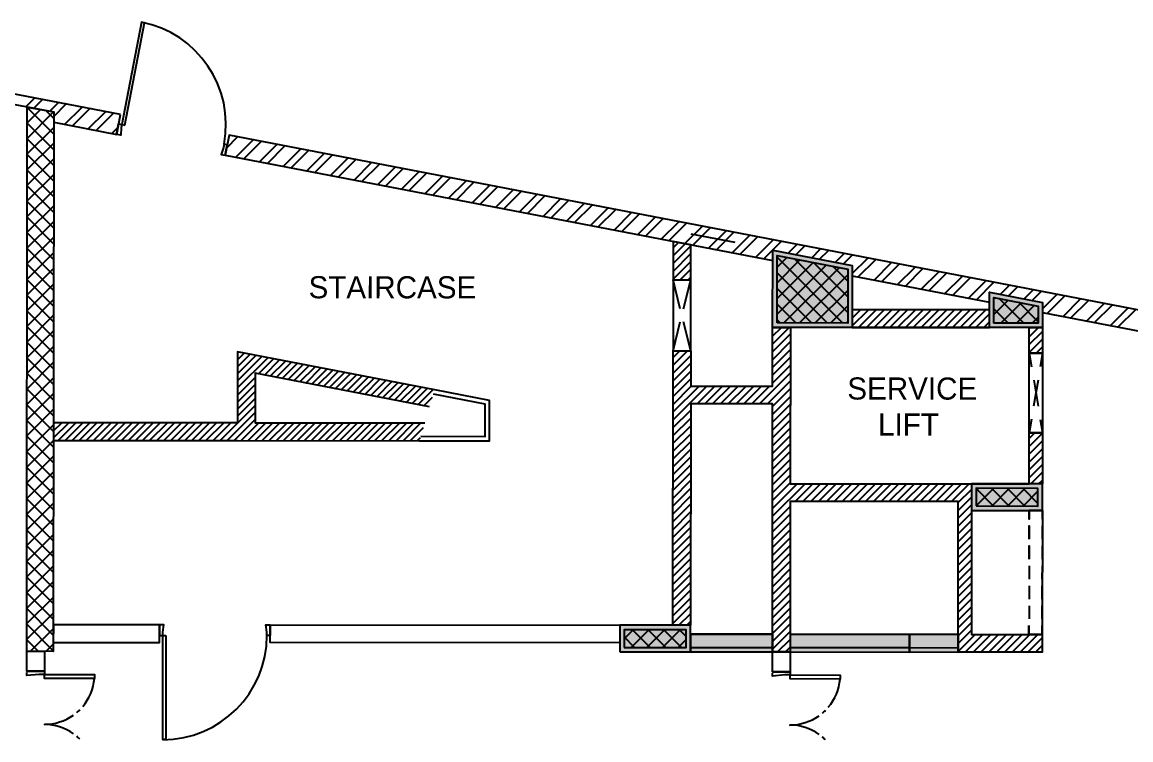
# Model space of a CAD drawing. Header units: millimetres. Extents: x -957 to 3394, y -3 to 3008.
# Drawn here: x 2412.2 to 2904.9, y 2210.4 to 2529.1 of the extents above; entities that cross this region are included whole.
import ezdxf

# ---------------------------------------------------------------- set-up
doc = ezdxf.new("R2010")
doc.units = ezdxf.units.MM
for name, color, linetype in [('PDF_DOOR', 7, 'CONTINUOUS'), ('PDF_ELEVATION_5_LIGHT', 7, 'CONTINUOUS'), ('PDF_ELEVATION_HIDDEN', 7, 'CONTINUOUS'), ('PDF_FIRE___PLUMB_MARGIN', 7, 'CONTINUOUS'), ('PDF_FRAMING-COLUMN', 7, 'CONTINUOUS'), ('PDF_FRAMING-COLUMN_HATCH', 7, 'CONTINUOUS'), ('PDF_FSM-_BASEMENTS-PLANS__', 7, 'CONTINUOUS'), ('PDF_FSM-PODIUM-FRAMING_-_S', 7, 'CONTINUOUS'), ('PDF_HATCH_-_BRICK_WALL', 7, 'CONTINUOUS'), ('PDF_HATCH_-_WALL', 7, 'CONTINUOUS'), ('PDF_HATCH_WALL', 7, 'CONTINUOUS'), ('PDF_I-DOOR-OPEN', 7, 'CONTINUOUS'), ('PDF_I-WALL-JAMB', 7, 'CONTINUOUS'), ('PDF_ID-DOOR', 7, 'CONTINUOUS'), ('PDF_TEXT', 7, 'CONTINUOUS'), ('PDF_WALL', 7, 'CONTINUOUS')]:
    doc.layers.add(name, color=color, linetype=linetype)
doc.styles.add('PDF_ARIAL', font='PDF_ARIAL')

msp = doc.modelspace()

# ---------------------------------------------------------------- linework, layer by layer
at = {"layer": 'PDF_DOOR'}
for points in [[(2457.81, 2483.39), (2466.54, 2528.82), (2465.17, 2529.09), (2456.44, 2483.66)], [(2454.14, 2479.3), (2455.03, 2483.93), (2456.44, 2483.66), (2456.16, 2482.18), (2456, 2478.94)], [(2502.42, 2470.03), (2503.31, 2474.66), (2501.91, 2474.93), (2501.62, 2473.45), (2500.57, 2470.38)], [(2473.23, 2261.48), (2473.22, 2256.76), (2474.66, 2256.76), (2474.66, 2258.27), (2475.11, 2261.48)], [(2476.05, 2256.77), (2476.01, 2210.51), (2474.62, 2210.5), (2474.66, 2256.76)], [(2522.39, 2261.44), (2522.38, 2256.72), (2520.95, 2256.72), (2520.95, 2258.23), (2520.5, 2261.44)]]:
    msp.add_lwpolyline(points, close=True, dxfattribs=at)
for centre, start, end in [((2456.44, 2483.66), 349.1291, 79.129), ((2474.66, 2256.76), 269.9511, 359.951)]:
    msp.add_arc(centre, 46.29, start, end, dxfattribs=at)
at = {"layer": 'PDF_ELEVATION_5_LIGHT'}
for points in [[(2701.47, 2414.68), (2701.45, 2383.21)], [(2709.31, 2383.21), (2709.34, 2414.67)], [(2709.2, 2257.35), (2745.58, 2257.32)], [(2753.45, 2257.31), (2806.55, 2257.27)], [(2753.45, 2257.31), (2828.18, 2257.25)], [(2709.2, 2251.45), (2745.58, 2251.42)], [(2709.2, 2249.48), (2745.58, 2249.45)], [(2753.44, 2249.45), (2806.54, 2249.4)], [(2753.44, 2249.45), (2828.17, 2249.38)], [(2753.45, 2251.41), (2806.54, 2251.37)], [(2753.45, 2251.41), (2828.17, 2251.35)]]:
    msp.add_lwpolyline(points, dxfattribs=at)
msp.add_lwpolyline([(2859.75, 2382.09), (2865.65, 2382.09), (2865.62, 2346.69), (2859.72, 2346.7)], close=True, dxfattribs=at)
at = {"layer": 'PDF_ELEVATION_5_LIGHT', "color": 7}
for points in [[(2709.2, 2249.48), (2745.58, 2249.45), (2745.58, 2257.32), (2709.2, 2257.35)], [(2753.44, 2249.45), (2806.54, 2249.4), (2806.55, 2257.27), (2753.45, 2257.31)], [(2753.44, 2249.45), (2828.17, 2249.38), (2828.18, 2257.25), (2753.45, 2257.31)]]:
    msp.add_lwpolyline(points, close=True, dxfattribs=at)
for points in [[(2709.2, 2249.48), (2745.58, 2249.45), (2709.2, 2257.35), (2745.58, 2257.32)], [(2753.44, 2249.45), (2806.54, 2249.4), (2753.45, 2257.31), (2806.55, 2257.27)], [(2753.44, 2249.45), (2828.17, 2249.38), (2753.45, 2257.31), (2828.18, 2257.25)]]:
    msp.add_solid(points, dxfattribs=at)
at = {"layer": 'PDF_ELEVATION_HIDDEN'}
for points in [[(2704.68, 2401.8), (2701.47, 2414.68)], [(2706.11, 2401.8), (2709.34, 2414.67)], [(2701.45, 2383.21), (2704.67, 2396.08)], [(2709.31, 2383.21), (2706.1, 2396.08)], [(2859.75, 2382.09), (2860.75, 2376.03)], [(2865.65, 2382.09), (2864.63, 2376.03)], [(2863.66, 2370.21), (2861.71, 2358.57)], [(2861.72, 2370.21), (2863.65, 2358.57)], [(2860.73, 2352.76), (2859.72, 2346.7)], [(2864.61, 2352.75), (2865.62, 2346.69)], [(2865.58, 2308.35), (2865.59, 2312.28), (2859.69, 2312.28), (2859.68, 2308.35), (2859.69, 2312.28), (2865.59, 2312.28), (2865.58, 2308.35)], [(2865.58, 2299.5), (2865.58, 2305.4)], [(2865.58, 2299.5), (2865.58, 2305.4)], [(2865.57, 2290.65), (2865.57, 2296.55)], [(2865.57, 2290.65), (2865.57, 2296.55)], [(2859.67, 2287.7), (2859.66, 2281.8)], [(2859.67, 2287.7), (2859.66, 2281.8)], [(2865.56, 2281.8), (2865.57, 2287.7)], [(2865.56, 2281.8), (2865.57, 2287.7)], [(2859.66, 2278.85), (2859.65, 2272.95)], [(2859.66, 2278.85), (2859.65, 2272.95)], [(2865.55, 2272.95), (2865.56, 2278.85)], [(2865.55, 2272.95), (2865.56, 2278.85)], [(2859.65, 2270), (2859.65, 2264.1)], [(2859.65, 2270), (2859.65, 2264.1)], [(2865.55, 2264.1), (2865.55, 2270)], [(2865.55, 2264.1), (2865.55, 2270)], [(2859.64, 2261.15), (2859.64, 2257.22), (2865.54, 2257.22), (2865.54, 2261.15), (2865.54, 2257.22), (2859.64, 2257.22), (2859.64, 2261.15)]]:
    msp.add_lwpolyline(points, dxfattribs=at)
for points in [[(2859.68, 2299.5), (2859.68, 2305.4)], [(2859.67, 2290.65), (2859.67, 2296.55)]]:
    msp.add_lwpolyline(points, close=True, dxfattribs=at)
at = {"layer": 'PDF_FIRE___PLUMB_MARGIN'}
msp.add_lwpolyline([(2859.76, 2393.5), (2753.57, 2393.59), (2753.51, 2324.17), (2859.7, 2324.08)], close=True, dxfattribs=at)
at = {"layer": 'PDF_FRAMING-COLUMN'}
for points in [[(2745.7, 2393.6), (2745.73, 2427.81), (2781.12, 2421.1), (2781.1, 2393.57)], [(2747.67, 2395.56), (2747.69, 2425.46), (2779.15, 2419.45), (2779.13, 2395.53)], [(2842.06, 2393.51), (2842.07, 2409.25), (2865.67, 2404.7), (2865.66, 2393.49)], [(2844.03, 2395.48), (2844.04, 2406.87), (2863.7, 2403.08), (2863.69, 2395.46)], [(2834.12, 2312.3), (2865.59, 2312.28), (2865.6, 2324.08), (2834.13, 2324.1)], [(2836.09, 2314.27), (2863.62, 2314.25), (2863.63, 2322.11), (2836.1, 2322.14)], [(2677.73, 2249.51), (2709.2, 2249.48), (2709.21, 2261.28), (2677.74, 2261.31)], [(2679.7, 2251.47), (2707.23, 2251.45), (2707.24, 2259.32), (2679.71, 2259.34)]]:
    msp.add_lwpolyline(points, close=True, dxfattribs=at)
at = {"layer": 'PDF_FRAMING-COLUMN_HATCH'}
for points in [[(2414.41, 2477.54), (2426.15, 2489.26)], [(2414.42, 2484.49), (2420.28, 2490.34)], [(2426.22, 2479.42), (2414.43, 2491.23)], [(2426.22, 2486.38), (2422.71, 2489.89)], [(2426.21, 2472.47), (2414.42, 2484.28)], [(2414.41, 2470.59), (2426.22, 2482.38)], [(2414.4, 2463.64), (2426.21, 2475.42)], [(2426.2, 2465.52), (2414.41, 2477.33)], [(2426.2, 2458.57), (2414.41, 2470.38)], [(2414.4, 2456.68), (2426.21, 2468.47)], [(2414.39, 2449.73), (2426.2, 2461.52)], [(2426.19, 2451.61), (2414.4, 2463.42)], [(2414.38, 2442.78), (2426.19, 2454.57)], [(2426.19, 2444.66), (2414.4, 2456.47)], [(2426.18, 2437.71), (2414.39, 2449.52)], [(2414.38, 2435.83), (2426.19, 2447.61)], [(2414.37, 2428.87), (2426.18, 2440.66)], [(2426.17, 2430.76), (2414.38, 2442.57)], [(2426.17, 2423.8), (2414.38, 2435.61)], [(2414.37, 2421.92), (2426.18, 2433.71)], [(2414.36, 2414.97), (2426.17, 2426.76)], [(2426.16, 2416.85), (2414.37, 2428.66)], [(2776.82, 2395.54), (2747.69, 2424.71)], [(2747.69, 2420.32), (2752.02, 2424.64)], [(2414.35, 2408.01), (2426.16, 2419.8)], [(2426.16, 2409.9), (2414.37, 2421.71)], [(2747.67, 2399.46), (2769.54, 2421.29)], [(2747.68, 2413.36), (2757.86, 2423.52)], [(2747.68, 2406.41), (2763.7, 2422.41)], [(2750.72, 2395.56), (2775.38, 2420.17)], [(2779.14, 2400.17), (2755.35, 2424)], [(2779.14, 2407.13), (2763.93, 2422.36)], [(2779.15, 2414.08), (2772.52, 2420.72)], [(2426.15, 2402.95), (2414.36, 2414.75)], [(2769.87, 2395.54), (2747.69, 2417.76)], [(2757.68, 2395.55), (2779.15, 2416.99)], [(2414.35, 2401.06), (2426.16, 2412.85)], [(2762.91, 2395.55), (2747.68, 2410.81)], [(2764.63, 2395.55), (2779.14, 2410.04)], [(2414.34, 2394.11), (2426.15, 2405.9)], [(2426.14, 2395.99), (2414.35, 2407.8)], [(2844.03, 2399.31), (2850.37, 2405.65)], [(2844.04, 2406.26), (2844.54, 2406.77)], [(2857.37, 2395.47), (2846.45, 2406.4)], [(2847.15, 2395.48), (2856.21, 2404.52)], [(2863.69, 2396.09), (2855.05, 2404.74)], [(2426.14, 2389.04), (2414.35, 2400.85)], [(2755.96, 2395.55), (2747.68, 2403.85)], [(2771.58, 2395.54), (2779.14, 2403.09)], [(2850.41, 2395.47), (2844.03, 2401.86)], [(2854.1, 2395.47), (2862.04, 2403.4)], [(2863.7, 2403.04), (2863.65, 2403.09)], [(2414.34, 2387.16), (2426.15, 2398.95)], [(2749.01, 2395.56), (2747.67, 2396.9)], [(2778.53, 2395.54), (2779.13, 2396.13)], [(2861.05, 2395.46), (2863.69, 2398.1)], [(2414.33, 2380.2), (2426.14, 2391.99)], [(2426.13, 2382.09), (2414.34, 2393.9)], [(2414.33, 2373.25), (2426.13, 2385.04)], [(2426.13, 2375.13), (2414.34, 2386.94)], [(2426.12, 2368.18), (2414.33, 2379.99)], [(2414.32, 2366.3), (2426.13, 2378.09)], [(2414.31, 2359.35), (2426.12, 2371.14)], [(2426.11, 2361.23), (2414.32, 2373.04)], [(2426.11, 2354.28), (2414.32, 2366.09)], [(2414.31, 2352.39), (2426.12, 2364.18)], [(2414.3, 2345.44), (2426.11, 2357.23)], [(2426.1, 2347.32), (2414.31, 2359.13)], [(2426.1, 2340.37), (2414.31, 2352.18)], [(2414.3, 2338.49), (2426.1, 2350.28)], [(2414.29, 2331.54), (2426.1, 2343.32)], [(2426.09, 2333.42), (2414.3, 2345.23)], [(2414.28, 2324.58), (2426.09, 2336.37)], [(2426.08, 2326.47), (2414.3, 2338.28)], [(2426.08, 2319.51), (2414.29, 2331.32)], [(2414.28, 2317.63), (2426.09, 2329.42)], [(2414.27, 2310.68), (2426.08, 2322.47)], [(2426.07, 2312.56), (2414.28, 2324.37)], [(2836.1, 2321.15), (2837.08, 2322.13)], [(2843.92, 2314.26), (2836.1, 2322.1)], [(2836.16, 2314.27), (2844.04, 2322.13)], [(2850.88, 2314.26), (2843.02, 2322.13)], [(2843.12, 2314.26), (2850.99, 2322.12)], [(2857.83, 2314.25), (2849.97, 2322.12)], [(2850.07, 2314.26), (2857.94, 2322.12)], [(2863.62, 2315.41), (2856.92, 2322.12)], [(2857.02, 2314.25), (2863.63, 2320.85)], [(2426.07, 2305.61), (2414.28, 2317.42)], [(2414.27, 2303.72), (2426.08, 2315.51)], [(2836.97, 2314.27), (2836.09, 2315.15)], [(2414.26, 2296.77), (2426.07, 2308.56)], [(2426.06, 2298.66), (2414.27, 2310.46)], [(2414.25, 2289.82), (2426.06, 2301.61)], [(2426.05, 2291.7), (2414.27, 2303.51)], [(2426.05, 2284.75), (2414.26, 2296.56)], [(2414.25, 2282.87), (2426.06, 2294.66)], [(2414.24, 2275.91), (2426.05, 2287.7)], [(2426.04, 2277.8), (2414.25, 2289.61)], [(2426.04, 2270.84), (2414.25, 2282.65)], [(2414.24, 2268.96), (2426.05, 2280.75)], [(2414.23, 2262.01), (2426.04, 2273.8)], [(2426.03, 2263.89), (2414.24, 2275.7)], [(2414.22, 2255.06), (2426.03, 2266.85)], [(2426.02, 2256.94), (2414.24, 2268.75)], [(2426.02, 2249.99), (2414.23, 2261.8)], [(2415.85, 2249.73), (2426.03, 2259.89)], [(2679.7, 2255.33), (2683.72, 2259.34)], [(2682.8, 2251.47), (2690.67, 2259.33)], [(2691.27, 2251.46), (2683.41, 2259.34)], [(2689.75, 2251.47), (2697.62, 2259.33)], [(2698.22, 2251.46), (2690.36, 2259.33)], [(2696.7, 2251.46), (2704.57, 2259.32)], [(2705.17, 2251.45), (2697.31, 2259.33)], [(2707.24, 2256.34), (2704.26, 2259.32)], [(2419.33, 2249.73), (2414.22, 2254.84)], [(2422.8, 2249.73), (2426.02, 2252.94)], [(2684.31, 2251.47), (2679.7, 2256.09)], [(2703.65, 2251.45), (2707.23, 2255.03)]]:
    msp.add_lwpolyline(points, dxfattribs=at)
for points in [[(2781.12, 2421.1), (2781.1, 2393.57), (2745.73, 2427.81), (2745.7, 2393.6)], [(2747.69, 2425.46), (2779.15, 2419.45), (2747.67, 2395.56), (2779.13, 2395.53)], [(2842.06, 2393.51), (2842.07, 2409.25), (2865.66, 2393.49), (2865.67, 2404.7)], [(2844.03, 2395.48), (2844.04, 2406.87), (2863.69, 2395.46), (2863.7, 2403.08)], [(2834.12, 2312.3), (2865.59, 2312.28), (2834.13, 2324.1), (2865.6, 2324.08)], [(2836.09, 2314.27), (2863.62, 2314.25), (2836.1, 2322.14), (2863.63, 2322.11)], [(2677.73, 2249.51), (2709.2, 2249.48), (2677.74, 2261.31), (2709.21, 2261.28)], [(2679.7, 2251.47), (2707.23, 2251.45), (2679.71, 2259.34), (2707.24, 2259.32)]]:
    msp.add_solid(points, dxfattribs=at)
at = {"layer": 'PDF_FSM-_BASEMENTS-PLANS__'}
for points in [[(2588.74, 2343.26), (2619.9, 2343.24), (2619.91, 2351.1), (2619.92, 2361.18), (2595.54, 2365.86)], [(2589.33, 2345.23), (2617.94, 2345.2), (2617.95, 2359.55), (2594.97, 2363.97)]]:
    msp.add_lwpolyline(points, dxfattribs=at)
at = {"layer": 'PDF_FSM-PODIUM-FRAMING_-_S'}
msp.add_lwpolyline([(2414.43, 2491.42), (2426.22, 2489.25), (2426.02, 2249.72), (2414.22, 2249.73)], close=True, dxfattribs=at)
at = {"layer": 'PDF_HATCH_-_BRICK_WALL'}
for points in [[(2413.89, 2491.61), (2417.78, 2495.5)], [(2417.39, 2490.94), (2421.28, 2494.82)], [(2424.4, 2489.6), (2428.28, 2493.48)], [(2426.22, 2487.25), (2431.78, 2492.8)], [(2431.05, 2483.74), (2438.79, 2491.46)], [(2434.55, 2483.06), (2442.29, 2490.78)], [(2441.56, 2481.72), (2449.29, 2489.44)], [(2445.06, 2481.05), (2452.79, 2488.77)], [(2452.06, 2479.7), (2454.75, 2482.38)]]:
    msp.add_lwpolyline(points, dxfattribs=at)
at = {"layer": 'PDF_HATCH_-_WALL'}
for points in [[(2504.05, 2478.52), (2504.39, 2478.86)], [(2503.06, 2473.37), (2507.89, 2478.19)], [(2507.16, 2469.12), (2514.9, 2476.84)], [(2510.66, 2468.44), (2518.4, 2476.17)], [(2517.66, 2467.1), (2525.4, 2474.82)], [(2521.16, 2466.43), (2528.9, 2474.15)], [(2528.17, 2465.08), (2535.9, 2472.8)], [(2531.67, 2464.41), (2539.41, 2472.13)], [(2538.67, 2463.06), (2546.41, 2470.79)], [(2542.17, 2462.39), (2549.91, 2470.11)], [(2549.17, 2461.04), (2556.91, 2468.77)], [(2552.68, 2460.37), (2560.41, 2468.1)], [(2559.68, 2459.03), (2567.42, 2466.75)], [(2563.18, 2458.35), (2570.92, 2466.08)], [(2570.18, 2457.01), (2577.92, 2464.73)], [(2573.68, 2456.34), (2581.42, 2464.06)], [(2580.69, 2454.99), (2588.42, 2462.72)], [(2584.19, 2454.32), (2591.93, 2462.04)], [(2591.19, 2452.97), (2598.93, 2460.7)], [(2594.69, 2452.3), (2602.43, 2460.02)], [(2601.69, 2450.95), (2609.43, 2458.68)], [(2605.2, 2450.28), (2612.93, 2458.01)], [(2612.2, 2448.94), (2619.94, 2456.66)], [(2615.7, 2448.26), (2623.44, 2455.99)], [(2622.7, 2446.92), (2630.44, 2454.64)], [(2626.2, 2446.25), (2633.94, 2453.97)], [(2633.21, 2444.9), (2640.95, 2452.63)], [(2636.71, 2444.23), (2644.45, 2451.95)], [(2643.71, 2442.88), (2651.45, 2450.61)], [(2647.21, 2442.21), (2654.95, 2449.94)], [(2654.22, 2440.86), (2661.95, 2448.59)], [(2657.72, 2440.19), (2665.45, 2447.92)], [(2664.72, 2438.85), (2672.46, 2446.57)], [(2668.22, 2438.17), (2675.96, 2445.9)], [(2675.22, 2436.83), (2682.96, 2444.55)], [(2678.73, 2436.16), (2686.46, 2443.88)], [(2685.73, 2434.81), (2693.47, 2442.54)], [(2689.23, 2434.14), (2696.97, 2441.86)], [(2696.23, 2432.79), (2703.97, 2440.52)], [(2699.73, 2432.12), (2707.47, 2439.85)], [(2706.74, 2430.78), (2714.47, 2438.5)], [(2710.24, 2430.1), (2717.98, 2437.83)], [(2717.24, 2428.76), (2724.98, 2436.48)], [(2720.74, 2428.08), (2728.48, 2435.81)], [(2727.74, 2426.74), (2735.48, 2434.46)], [(2701.48, 2428.9), (2703.85, 2431.26)], [(2701.48, 2425.43), (2706.76, 2430.7)], [(2701.48, 2421.95), (2709.35, 2429.81)], [(2731.25, 2426.07), (2738.98, 2433.79)], [(2738.25, 2424.72), (2745.99, 2432.45)], [(2741.75, 2424.05), (2749.49, 2431.77)], [(2752.57, 2426.52), (2756.49, 2430.43)], [(2756.08, 2425.85), (2759.99, 2429.76)], [(2701.48, 2418.47), (2709.35, 2426.33)], [(2763.1, 2424.52), (2766.99, 2428.41)], [(2766.6, 2423.85), (2770.5, 2427.74)], [(2773.62, 2422.52), (2777.5, 2426.39)], [(2777.13, 2421.86), (2781, 2425.72)], [(2781.12, 2417.5), (2788, 2424.37)], [(2701.47, 2415), (2709.35, 2422.86)], [(2704.63, 2414.67), (2709.34, 2419.38)], [(2783.77, 2415.98), (2791.5, 2423.7)], [(2790.77, 2414.63), (2798.51, 2422.36)], [(2794.27, 2413.96), (2802.01, 2421.68)], [(2801.27, 2412.61), (2809.01, 2420.34)], [(2804.77, 2411.94), (2812.51, 2419.67)], [(2708.11, 2414.67), (2709.34, 2415.9)], [(2811.78, 2410.6), (2819.52, 2418.32)], [(2815.28, 2409.92), (2823.02, 2417.65)], [(2822.28, 2408.58), (2830.02, 2416.3)], [(2825.78, 2407.91), (2833.52, 2415.63)], [(2832.79, 2406.56), (2840.52, 2414.28)], [(2836.29, 2405.89), (2844.03, 2413.61)], [(2847.04, 2408.29), (2851.03, 2412.27)], [(2850.54, 2407.61), (2854.53, 2411.59)], [(2857.54, 2406.27), (2861.53, 2410.25)], [(2861.04, 2405.59), (2865.03, 2409.58)], [(2865.66, 2401.87), (2872.04, 2408.23)], [(2867.8, 2399.83), (2875.54, 2407.56)], [(2874.8, 2398.49), (2882.54, 2406.21)], [(2878.3, 2397.82), (2886.04, 2405.54)], [(2781.1, 2401.2), (2781.33, 2401.43)], [(2781.1, 2397.73), (2784.81, 2401.43)], [(2781.1, 2394.25), (2788.29, 2401.43)], [(2783.89, 2393.56), (2791.76, 2401.42)], [(2787.37, 2393.56), (2795.24, 2401.42)], [(2790.84, 2393.56), (2798.71, 2401.42)], [(2794.32, 2393.56), (2802.19, 2401.41)], [(2797.79, 2393.55), (2805.67, 2401.41)], [(2801.27, 2393.55), (2809.14, 2401.41)], [(2804.75, 2393.55), (2812.62, 2401.41)], [(2808.22, 2393.54), (2816.1, 2401.4)], [(2811.7, 2393.54), (2819.57, 2401.4)], [(2815.18, 2393.54), (2823.05, 2401.4)], [(2818.65, 2393.53), (2826.53, 2401.39)], [(2822.13, 2393.53), (2830, 2401.39)], [(2825.6, 2393.53), (2833.48, 2401.39)], [(2829.08, 2393.53), (2836.95, 2401.38)], [(2832.56, 2393.52), (2840.43, 2401.38)], [(2885.31, 2396.47), (2893.04, 2404.2)], [(2888.81, 2395.8), (2896.55, 2403.52)], [(2895.81, 2394.45), (2903.55, 2402.18)], [(2899.31, 2393.78), (2907.05, 2401.5)], [(2836.03, 2393.52), (2842.07, 2399.54)], [(2839.51, 2393.52), (2842.06, 2396.06)], [(2745.69, 2382.73), (2753.56, 2390.59)], [(2745.7, 2393.15), (2746.14, 2393.6)], [(2745.7, 2389.68), (2749.62, 2393.59)], [(2745.7, 2386.2), (2753.1, 2393.59)], [(2859.75, 2385.94), (2865.66, 2391.83)], [(2859.76, 2392.89), (2860.37, 2393.5)], [(2859.76, 2389.41), (2863.84, 2393.5)], [(2745.69, 2379.25), (2753.56, 2387.11)], [(2859.75, 2382.46), (2865.65, 2388.36)], [(2862.86, 2382.09), (2865.65, 2384.88)], [(2701.44, 2380.23), (2704.42, 2383.21)], [(2701.44, 2376.76), (2707.9, 2383.21)], [(2701.44, 2373.28), (2709.31, 2381.14)], [(2745.68, 2372.3), (2753.56, 2380.16)], [(2745.69, 2375.77), (2753.56, 2383.63)], [(2701.43, 2369.8), (2709.31, 2377.66)], [(2745.68, 2368.82), (2753.55, 2376.68)], [(2701.43, 2366.33), (2709.3, 2374.19)], [(2701.43, 2362.85), (2709.3, 2370.71)], [(2739.9, 2359.58), (2753.55, 2373.2)], [(2701.42, 2355.9), (2713.01, 2367.47)], [(2701.42, 2352.42), (2716.49, 2367.47)], [(2701.43, 2359.38), (2709.54, 2367.47)], [(2712.09, 2359.6), (2719.97, 2367.46)], [(2715.57, 2359.6), (2723.44, 2367.46)], [(2719.05, 2359.6), (2726.92, 2367.46)], [(2722.52, 2359.6), (2730.4, 2367.46)], [(2726, 2359.59), (2733.87, 2367.45)], [(2729.48, 2359.59), (2737.35, 2367.45)], [(2732.95, 2359.59), (2740.82, 2367.45)], [(2736.43, 2359.58), (2744.3, 2367.44)], [(2743.38, 2359.58), (2753.55, 2369.73)], [(2745.67, 2358.39), (2753.54, 2366.25)], [(2745.67, 2354.91), (2753.54, 2362.77)], [(2701.42, 2348.95), (2709.29, 2356.81)], [(2745.66, 2351.44), (2753.54, 2359.3)], [(2745.66, 2347.96), (2753.54, 2355.82)], [(2701.41, 2345.47), (2709.29, 2353.33)], [(2745.66, 2344.49), (2753.53, 2352.35)], [(2701.41, 2341.99), (2709.28, 2349.85)], [(2701.41, 2338.52), (2709.28, 2346.38)], [(2745.65, 2337.53), (2753.53, 2345.39)], [(2745.66, 2341.01), (2753.53, 2348.87)], [(2859.71, 2340.74), (2865.62, 2346.64)], [(2859.72, 2344.22), (2862.19, 2346.69)], [(2701.4, 2335.04), (2709.28, 2342.9)], [(2745.65, 2334.06), (2753.52, 2341.92)], [(2859.71, 2337.27), (2865.62, 2343.16)], [(2701.4, 2331.56), (2709.27, 2339.42)], [(2701.4, 2328.09), (2709.27, 2335.95)], [(2745.65, 2330.58), (2753.52, 2338.44)], [(2859.7, 2330.32), (2865.61, 2336.21)], [(2859.71, 2333.79), (2865.61, 2339.69)], [(2701.4, 2324.61), (2709.27, 2332.47)], [(2745.64, 2327.1), (2753.52, 2334.96)], [(2745.64, 2323.63), (2753.51, 2331.49)], [(2859.7, 2326.84), (2865.61, 2332.73)], [(2701.39, 2321.14), (2709.27, 2328.99)], [(2745.64, 2320.15), (2753.51, 2328.01)], [(2860.42, 2324.08), (2865.6, 2329.26)], [(2863.89, 2324.08), (2865.6, 2325.78)], [(2701.39, 2317.66), (2709.26, 2325.52)], [(2701.39, 2314.18), (2709.26, 2322.04)], [(2745.63, 2316.68), (2753.51, 2324.53)], [(2745.63, 2313.2), (2756.62, 2324.17)], [(2745.63, 2309.72), (2760.1, 2324.17)], [(2755.7, 2316.3), (2763.57, 2324.16)], [(2759.18, 2316.3), (2767.05, 2324.16)], [(2762.65, 2316.3), (2770.53, 2324.16)], [(2766.13, 2316.3), (2774, 2324.15)], [(2769.61, 2316.29), (2777.48, 2324.15)], [(2773.08, 2316.29), (2780.96, 2324.15)], [(2776.56, 2316.29), (2784.43, 2324.15)], [(2780.04, 2316.28), (2787.91, 2324.14)], [(2783.51, 2316.28), (2791.38, 2324.14)], [(2786.99, 2316.28), (2794.86, 2324.14)], [(2790.46, 2316.27), (2798.34, 2324.13)], [(2793.94, 2316.27), (2801.81, 2324.13)], [(2797.42, 2316.27), (2805.29, 2324.13)], [(2800.89, 2316.27), (2808.77, 2324.12)], [(2804.37, 2316.26), (2812.24, 2324.12)], [(2807.85, 2316.26), (2815.72, 2324.12)], [(2811.32, 2316.26), (2819.2, 2324.12)], [(2814.8, 2316.25), (2822.67, 2324.11)], [(2818.28, 2316.25), (2826.15, 2324.11)], [(2821.75, 2316.25), (2829.62, 2324.11)], [(2825.23, 2316.24), (2833.1, 2324.1)], [(2828.23, 2315.77), (2834.13, 2321.66)], [(2701.38, 2310.71), (2709.26, 2318.57)], [(2828.23, 2312.29), (2834.13, 2318.18)], [(2701.38, 2307.23), (2709.25, 2315.09)], [(2701.38, 2303.75), (2709.25, 2311.61)], [(2745.63, 2306.25), (2753.5, 2314.11)], [(2828.22, 2308.81), (2834.13, 2314.71)], [(2828.22, 2305.34), (2834.12, 2311.23)], [(2701.37, 2300.28), (2709.25, 2308.14)], [(2745.62, 2302.77), (2753.5, 2310.63)], [(2745.62, 2299.29), (2753.49, 2307.15)], [(2828.22, 2301.86), (2834.12, 2307.76)], [(2701.37, 2296.8), (2709.24, 2304.66)], [(2701.37, 2293.32), (2709.24, 2301.18)], [(2745.62, 2295.82), (2753.49, 2303.68)], [(2828.21, 2298.38), (2834.12, 2304.28)], [(2701.37, 2289.85), (2709.24, 2297.71)], [(2745.61, 2292.34), (2753.49, 2300.2)], [(2745.61, 2288.86), (2753.48, 2296.72)], [(2828.21, 2294.91), (2834.11, 2300.8)], [(2828.21, 2291.43), (2834.11, 2297.33)], [(2701.36, 2286.37), (2709.24, 2294.23)], [(2745.61, 2285.39), (2753.48, 2293.25)], [(2828.2, 2287.96), (2834.11, 2293.85)], [(2701.36, 2282.9), (2709.23, 2290.76)], [(2701.36, 2279.42), (2709.23, 2287.28)], [(2745.6, 2278.44), (2753.48, 2286.3)], [(2745.61, 2281.91), (2753.48, 2289.77)], [(2828.2, 2284.48), (2834.11, 2290.37)], [(2828.2, 2281), (2834.1, 2286.9)], [(2701.35, 2275.94), (2709.23, 2283.8)], [(2745.6, 2274.96), (2753.47, 2282.82)], [(2828.2, 2277.53), (2834.1, 2283.42)], [(2701.35, 2272.47), (2709.22, 2280.33)], [(2701.35, 2268.99), (2709.22, 2276.85)], [(2745.6, 2271.48), (2753.47, 2279.34)], [(2828.19, 2274.05), (2834.1, 2279.94)], [(2828.19, 2270.57), (2834.09, 2276.47)], [(2701.35, 2265.51), (2709.22, 2273.37)], [(2745.59, 2268.01), (2753.47, 2275.87)], [(2745.59, 2264.53), (2753.46, 2272.39)], [(2828.19, 2267.1), (2834.09, 2272.99)], [(2701.34, 2262.04), (2709.22, 2269.9)], [(2745.59, 2261.05), (2753.46, 2268.91)], [(2828.18, 2263.62), (2834.09, 2269.52)], [(2704.07, 2261.29), (2709.21, 2266.42)], [(2707.54, 2261.28), (2709.21, 2262.94)], [(2745.58, 2257.58), (2753.46, 2265.44)], [(2745.58, 2254.1), (2753.45, 2261.96)], [(2828.18, 2260.15), (2834.08, 2266.04)], [(2828.18, 2256.67), (2834.08, 2262.56)], [(2745.58, 2250.62), (2753.45, 2258.48)], [(2828.17, 2253.19), (2834.08, 2259.09)], [(2828.17, 2249.72), (2835.71, 2257.24)], [(2831.31, 2249.38), (2839.19, 2257.24)], [(2834.79, 2249.38), (2842.66, 2257.23)], [(2838.27, 2249.37), (2846.14, 2257.23)], [(2841.74, 2249.37), (2849.61, 2257.23)], [(2845.22, 2249.37), (2853.09, 2257.23)], [(2848.69, 2249.36), (2856.57, 2257.22)], [(2852.17, 2249.36), (2860.04, 2257.22)], [(2855.65, 2249.36), (2863.52, 2257.22)], [(2747.88, 2249.45), (2753.45, 2255.01)], [(2859.12, 2249.35), (2865.54, 2255.76)], [(2862.6, 2249.35), (2865.54, 2252.28)], [(2751.36, 2249.45), (2753.45, 2251.53)]]:
    msp.add_lwpolyline(points, dxfattribs=at)
at = {"layer": 'PDF_HATCH_WALL'}
for points in [[(2507.83, 2372.93), (2516.06, 2381.14)], [(2507.83, 2369.8), (2518.69, 2380.64)], [(2507.83, 2366.67), (2521.32, 2380.13)], [(2507.84, 2382.31), (2508.19, 2382.66)], [(2507.84, 2379.18), (2510.81, 2382.15)], [(2507.84, 2376.06), (2513.44, 2381.65)], [(2517.21, 2372.91), (2523.94, 2379.63)], [(2519.84, 2372.41), (2526.57, 2379.12)], [(2522.46, 2371.9), (2529.19, 2378.62)], [(2525.09, 2371.4), (2531.82, 2378.11)], [(2527.72, 2370.89), (2534.44, 2377.61)], [(2530.34, 2370.39), (2537.07, 2377.1)], [(2532.97, 2369.88), (2539.7, 2376.6)], [(2535.59, 2369.38), (2542.32, 2376.09)], [(2538.22, 2368.87), (2544.95, 2375.59)], [(2540.84, 2368.37), (2547.57, 2375.08)], [(2507.83, 2363.54), (2515.7, 2371.4)], [(2543.47, 2367.86), (2550.2, 2374.58)], [(2546.1, 2367.36), (2552.82, 2374.08)], [(2548.72, 2366.85), (2555.45, 2373.57)], [(2551.35, 2366.35), (2558.08, 2373.07)], [(2553.97, 2365.84), (2560.7, 2372.56)], [(2556.6, 2365.34), (2563.33, 2372.06)], [(2559.22, 2364.83), (2565.95, 2371.55)], [(2561.85, 2364.33), (2568.58, 2371.05)], [(2564.48, 2363.82), (2571.2, 2370.54)], [(2567.1, 2363.32), (2573.83, 2370.04)], [(2507.82, 2360.41), (2515.7, 2368.27)], [(2507.82, 2357.28), (2515.69, 2365.14)], [(2569.73, 2362.81), (2576.45, 2369.53)], [(2572.35, 2362.31), (2579.08, 2369.03)], [(2574.98, 2361.81), (2581.71, 2368.52)], [(2577.6, 2361.3), (2584.33, 2368.02)], [(2580.23, 2360.8), (2586.96, 2367.51)], [(2582.86, 2360.29), (2589.58, 2367.01)], [(2585.48, 2359.79), (2592.21, 2366.5)], [(2588.11, 2359.28), (2594.83, 2366)], [(2507.82, 2354.15), (2515.69, 2362.01)], [(2590.73, 2358.78), (2594.56, 2362.59)], [(2500.11, 2343.34), (2515.69, 2358.89)], [(2503.24, 2343.33), (2515.69, 2355.76)], [(2426.1, 2347.6), (2429.77, 2351.26)], [(2426.1, 2344.47), (2432.9, 2351.26)], [(2426.11, 2350.73), (2426.64, 2351.27)], [(2428.15, 2343.4), (2436.03, 2351.26)], [(2431.28, 2343.4), (2439.16, 2351.26)], [(2434.41, 2343.39), (2442.28, 2351.25)], [(2437.54, 2343.39), (2445.41, 2351.25)], [(2440.67, 2343.39), (2448.54, 2351.25)], [(2443.8, 2343.39), (2451.67, 2351.24)], [(2446.93, 2343.38), (2454.8, 2351.24)], [(2450.05, 2343.38), (2457.93, 2351.24)], [(2453.18, 2343.38), (2461.06, 2351.24)], [(2456.31, 2343.37), (2464.18, 2351.23)], [(2459.44, 2343.37), (2467.31, 2351.23)], [(2462.57, 2343.37), (2470.44, 2351.23)], [(2465.7, 2343.37), (2473.57, 2351.23)], [(2468.83, 2343.36), (2476.7, 2351.22)], [(2471.96, 2343.36), (2479.83, 2351.22)], [(2475.08, 2343.36), (2482.96, 2351.22)], [(2478.21, 2343.36), (2486.09, 2351.22)], [(2481.34, 2343.35), (2489.21, 2351.21)], [(2484.47, 2343.35), (2492.34, 2351.21)], [(2487.6, 2343.35), (2495.47, 2351.21)], [(2490.73, 2343.35), (2498.6, 2351.2)], [(2493.86, 2343.34), (2501.73, 2351.2)], [(2496.99, 2343.34), (2504.86, 2351.2)], [(2506.37, 2343.33), (2515.68, 2352.63)], [(2509.5, 2343.33), (2517.37, 2351.19)], [(2512.63, 2343.33), (2520.5, 2351.19)], [(2515.76, 2343.32), (2523.63, 2351.18)], [(2518.89, 2343.32), (2526.76, 2351.18)], [(2522.01, 2343.32), (2529.89, 2351.18)], [(2525.14, 2343.32), (2533.02, 2351.18)], [(2528.27, 2343.31), (2536.14, 2351.17)], [(2531.4, 2343.31), (2539.27, 2351.17)], [(2534.53, 2343.31), (2542.4, 2351.17)], [(2537.66, 2343.31), (2545.53, 2351.16)], [(2540.79, 2343.3), (2548.66, 2351.16)], [(2543.92, 2343.3), (2551.79, 2351.16)], [(2547.04, 2343.3), (2554.92, 2351.16)], [(2550.17, 2343.29), (2558.05, 2351.15)], [(2553.3, 2343.29), (2561.17, 2351.15)], [(2556.43, 2343.29), (2564.3, 2351.15)], [(2559.56, 2343.29), (2567.43, 2351.15)], [(2562.69, 2343.28), (2570.56, 2351.14)], [(2565.82, 2343.28), (2573.69, 2351.14)], [(2568.95, 2343.28), (2576.82, 2351.14)], [(2572.07, 2343.28), (2579.95, 2351.14)], [(2575.2, 2343.27), (2583.08, 2351.13)], [(2578.33, 2343.27), (2586.2, 2351.13)], [(2581.46, 2343.27), (2589.33, 2351.13)], [(2584.59, 2343.27), (2590.52, 2349.19)], [(2587.72, 2343.26), (2589.18, 2344.72)]]:
    msp.add_lwpolyline(points, dxfattribs=at)
at = {"layer": 'PDF_I-DOOR-OPEN'}
for points in [[(2434.96, 2213.13, 0.155211), (2422.06, 2217.28, 0.155211), (2434.97, 2221.41, 0.155211)], [(2766.32, 2212.85, 0.155212), (2753.42, 2217, 0.155212), (2766.32, 2221.12, 0.155212)]]:
    msp.add_lwpolyline(points, format="xyb", dxfattribs=at)
for centre, radius, start, end in [((2422.02, 2239.64), 22.35, 319.7774, 355.0674), ((2753.38, 2239.35), 22.35, 319.777, 355.0679), ((2422, 2239.66), 22.38, 310.1788, 314.9734), ((2753.36, 2239.37), 22.38, 310.1788, 314.9734), ((2421.97, 2194.9), 22.38, 44.9286, 49.7232), ((2753.32, 2194.62), 22.38, 44.9286, 49.7232)]:
    msp.add_arc(centre, radius, start, end, dxfattribs=at)
at = {"layer": 'PDF_I-WALL-JAMB'}
for points in [[(2414.21, 2240.89), (2422.08, 2240.88), (2422.08, 2239.5), (2419.77, 2239.5), (2414.21, 2238.92), (2414.21, 2240.38)], [(2745.57, 2240.6), (2753.44, 2240.6), (2753.43, 2239.22), (2751.12, 2239.22), (2745.57, 2238.64), (2745.57, 2240.1)]]:
    msp.add_lwpolyline(points, dxfattribs=at)
at = {"layer": 'PDF_ID-DOOR'}
for points in [[(2422.08, 2239.5), (2444.3, 2239.48), (2444.3, 2237.71), (2422.07, 2237.73)], [(2753.43, 2239.22), (2775.66, 2239.2), (2775.65, 2237.43), (2753.43, 2237.45)]]:
    msp.add_lwpolyline(points, close=True, dxfattribs=at)
at = {"layer": 'PDF_WALL'}
for points in [[(2455.81, 2488.19), (2394.91, 2499.89), (2381, 2499.9), (2379.04, 2499.91), (2379.03, 2490.86), (2390.83, 2490.85), (2390.83, 2495.37), (2406.56, 2495.36), (2406.56, 2493.02), (2426.22, 2489.25), (2426.22, 2484.66), (2454.18, 2479.3)], [(2701.49, 2431.71), (2701.47, 2414.68), (2709.34, 2414.67), (2709.35, 2430.2)], [(2781.1, 2393.57), (2842.06, 2393.51), (2842.07, 2401.38), (2781.1, 2401.43)], [(2745.7, 2393.6), (2753.57, 2393.59), (2753.51, 2324.17), (2834.13, 2324.1), (2834.08, 2257.24), (2865.54, 2257.22), (2865.53, 2249.35), (2828.17, 2249.38), (2828.23, 2316.24), (2753.5, 2316.31), (2753.44, 2249.44), (2745.58, 2249.45), (2745.67, 2359.58), (2709.29, 2359.61), (2709.21, 2261.28), (2701.34, 2261.29), (2701.45, 2383.21), (2709.31, 2383.21), (2709.3, 2367.47), (2745.68, 2367.44)], [(2865.66, 2393.49), (2865.65, 2382.09), (2859.75, 2382.09), (2859.76, 2393.5)], [(2865.62, 2346.69), (2865.6, 2324.08), (2859.7, 2324.08), (2859.72, 2346.7)], [(2473.23, 2261.48), (2426.03, 2261.52), (2426.02, 2253.66), (2473.22, 2253.62)], [(2522.39, 2261.44), (2677.74, 2261.31), (2677.74, 2253.44), (2522.38, 2253.58)], [(2422.09, 2249.73), (2422.08, 2240.88), (2414.21, 2240.89), (2414.22, 2249.73)], [(2753.44, 2249.45), (2753.44, 2240.6), (2745.57, 2240.6), (2745.58, 2249.45)]]:
    msp.add_lwpolyline(points, close=True, dxfattribs=at)
msp.add_lwpolyline([(3276.03, 2246.29), (3285.13, 2248, 0.251895), (3155.08, 2353.86), (2504.13, 2478.91), (2502.42, 2470.03), (2745.73, 2423.28), (2745.73, 2427.81), (2781.12, 2421.1), (2781.12, 2416.49), (2842.07, 2404.78), (2842.07, 2409.25), (2865.67, 2404.7), (2865.66, 2400.24), (3052.45, 2364.36), (3052.46, 2368.95), (3076.05, 2364.41), (3076.05, 2359.83), (3146.83, 2346.23), (3146.83, 2350.78), (3162.56, 2347.81), (3162.56, 2342.94, -0.234047)], format="xyb", close=True, dxfattribs=at)
for points in [[(2729.12, 2431.25), (2709.45, 2435.03)], [(2595.54, 2365.86), (2507.84, 2382.72), (2507.82, 2351.2), (2426.11, 2351.27), (2426.1, 2343.4), (2507.81, 2343.33), (2588.74, 2343.26)], [(2593.26, 2358.29), (2515.7, 2373.2), (2515.68, 2351.19), (2591.1, 2351.13)], [(2865.59, 2312.28), (2865.54, 2257.22)], [(2709.2, 2257.35), (2709.2, 2249.48)], [(2745.58, 2257.32), (2745.58, 2257.32)], [(2745.58, 2257.32), (2745.58, 2249.45)], [(2753.45, 2257.31), (2753.44, 2249.45)], [(2753.45, 2257.31), (2753.44, 2249.45)], [(2806.55, 2257.27), (2806.54, 2249.4)], [(2828.18, 2257.25), (2828.17, 2249.38)], [(2753.44, 2249.44), (2753.44, 2249.44)]]:
    msp.add_lwpolyline(points, dxfattribs=at)

# ---------------------------------------------------------------- texts
at = {"layer": 'PDF_TEXT', "char_height": 9.833, "attachment_point": 7, "rotation": 359.951, "style": 'PDF_ARIAL'}
for s, insert, width in [('STAIRCASE', (2539.45, 2406.37), 69.9203), ('SERVICE', (2778.89, 2361.4), 50.2552), ('LIFT', (2792.55, 2345.54), 24.0351)]:
    msp.add_mtext(s, dxfattribs=dict(at, insert=insert, width=width))

doc.saveas('drawing.dxf')
